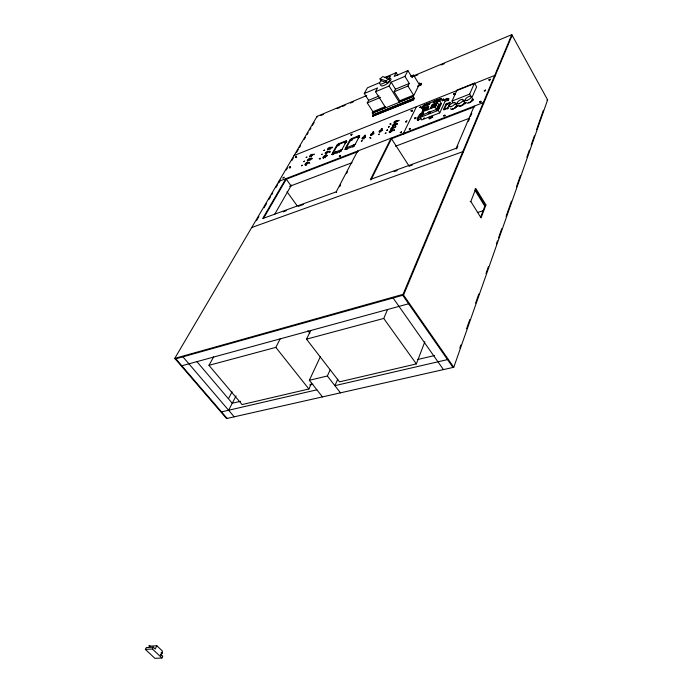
<?xml version="1.0" encoding="UTF-8"?>
<svg xmlns="http://www.w3.org/2000/svg" width="693" height="693" viewBox="0 0 693 693"><rect width="100%" height="100%" fill="white"/><g stroke="black" fill="none" stroke-linecap="round" stroke-linejoin="round"><path stroke-width="1.04" d="M351.264 135.507L351.654 134.927M453.88 94.629L454.998 93.824M423.899 118.165L424.523 118.156M353.776 146.595L354.495 145.937M459.797 348.059L460.871 345.001M466.606 328.673L469.837 319.49M475.58 303.17L478.802 293.988M485.975 273.579L488.487 266.433M496.379 243.988L497.453 240.921M498.536 237.864L501.758 228.681M506.063 216.433L511.443 201.135M516.467 186.841L520.408 175.624M526.871 157.259L529.374 150.112M531.167 145.01L534.398 135.828M536.555 129.704L543.364 110.317M366.744 95.53L317.073 116.381L174.757 358.385L226.542 418.546L453.776 367.273L547.609 99.87L511.78 34.65L411.451 76.767M443.572 109.39L447.635 107.926L450.138 102.269L446.11 103.924L443.572 109.39L443.953 110.022L446.491 104.556L450.095 102.936L449.714 102.304M480.699 217.152L485.187 205.189L485.923 204.955L475.857 188.591L470.824 201.472L470.079 201.715M485.923 204.955L481.063 217.923L470.824 201.472M310.724 330.474L306.514 339.154L339.483 381.852L416.346 363.92L424.852 341.736M423.51 112.612C419.43 111.738 413.279 124.324 421.023 118.451M174.757 358.385L403.04 294.352L511.78 34.65M457.856 146.024L456.6 148.969L456.193 148.302L474.194 106.133M468.399 121.284L469.672 118.304M470.512 116.32L471.786 113.34M306.514 339.154L383.74 318.442L387.465 309.71M469.655 94.109L474.462 83.117L476.619 86.807L471.846 97.826L469.655 94.109L452.044 101.048L453.135 102.876M296.725 156.99L295.668 157.554L296.283 157.415M337.742 379.192L334.884 385.663L447.513 359.598M322.462 396.898L309.347 380.292L327.365 375.987L330.041 370.071M452.044 101.048L457.008 90.09L474.462 83.117M290.636 167.377L289.579 167.94L290.038 167.897M448.258 99.16L448.284 99.099A2.451 0.875 -32.9 0 0 446.846 98.614L442.853 100.199M448.406 100.147A2.451 0.875 -32.9 0 0 448.631 99.783L448.657 99.723A2.451 0.875 -32.9 0 0 448.717 99.567M422.903 111.642L420.105 117.498L421.621 119.932L439.743 112.881L444.975 101.516L443.485 99.056L441.493 99.844M213.695 356.8L208.957 365.324L242.074 404.573L308.887 388.99L311.555 383.22M420.105 117.498L438.227 110.404L441.398 103.56L439.838 100.987L441.017 98.467L442.567 101.039L443.485 99.056M309.347 380.292L320.305 356.8M441.398 103.56L438.712 104.626L438.704 105.171L439.786 104.34L438.782 104.626L436.469 109.442L434.901 106.869L435.273 106.064L435.637 106.653L435.836 104.86L436.2 105.449L433.471 106.531M436.2 105.449L437.153 102.062L439.838 100.987M439.986 98.882L439.241 100.468L433.056 102.928L433.809 101.343M435.654 105.258L431.107 107.051L430.725 107.857L436.01 105.856M436.781 102.859L432.241 104.652L431.86 105.457L436.399 103.655M432.224 106.046L432.597 105.249L437.136 103.448M423.718 114.44L422.141 111.902L422.522 111.097L427.027 109.321L427.408 108.515L422.912 110.291L423.276 110.88M427.598 108.117L427.979 107.32L423.484 109.096L423.466 110.482L423.102 109.892L427.598 108.117L427.962 108.706M430.119 102.807L429.365 104.392L423.258 106.817L424.021 105.232M156.809 645.737L155.215 649.012L153.283 647.175L146.284 647.609L145.391 649.419L154.911 658.35L161.919 657.986L162.794 656.158L160.871 654.348L162.448 651.073L156.809 645.737L149.818 646.171M417.316 120.062L418.65 117.29M420.694 113.73L421.075 114.336L417.758 120.236L417.368 119.62M423.484 109.096L428.17 106.913L428.551 106.116L424.055 107.9L424.038 109.286L423.674 108.697M424.055 107.9L424.437 107.103L421.803 108.151L423.362 110.681M421.803 108.151L423.007 105.639L441.017 98.467M416.476 106.67L403.43 133.385L403.82 134M145.391 649.419L152.391 649.003L153.283 647.175M372.617 116.233L413.349 99.766L414.093 98.25L373.414 114.735L372.617 116.233L413.461 99.948L414.275 98.311L412.933 96.37L413.556 95.114L407.943 86.036L409.268 83.429L404.929 76.377L407.908 70.617L412.214 77.642L413.513 75.078L419.031 84.104L419.637 82.883L420.781 84.745L417.836 85.958M417.888 86.27L420.833 85.057L421.621 83.472L419.542 84.096M410.568 100.684L412.5 99.905L412.941 99.021L412.621 100.087L410.568 100.684L411.01 99.801L412.941 99.021M420.123 84.962L420.426 83.922M420.781 84.745L421.509 83.281M391.476 138.747L370.928 180.015L370.521 179.4L391.086 138.141L409.026 165.991M410.689 100.875L411.122 99.991L413.054 99.212M404.929 76.377L391.138 82.198L389.111 86.027L399.125 101.984L399.757 100.736L413.556 95.114M208.957 365.324L275.84 347.384L280.18 338.825M422.392 113.929L423.596 113.479M399.757 100.736L394.135 91.762L395.486 89.163L409.268 83.429M228.612 410.247L236.088 395.885M291.025 185.802L285.906 178.647L262.656 218.555L336.192 191.866L357.675 151.005L358.073 151.594M339.596 186.763L340.609 184.84M346.587 173.458L347.591 171.543M228.543 398.518L232.051 391.831M373.674 115.61L374.133 114.735L375.97 113.99L375.632 115.047L373.674 115.61L375.511 114.865L375.97 113.99M373.787 115.792L374.255 114.917L376.091 114.172M372.739 116.415L373.596 114.787L414.275 98.311M397.799 75.338L396.162 72.696L394.178 76.447L407.908 70.617M373.414 114.735L372.245 112.916L372.903 111.677L385.265 106.635M389.137 77.174L389.778 75.961L390.246 76.706M345.686 148.986L350 140.982L351.836 140.255L352.529 138.955L358.558 136.582L358.177 136.001L352.148 138.383L351.446 139.683L349.618 140.402L345.296 148.406L347.132 147.696L347.522 148.267L346.812 149.584L346.431 149.004L352.494 146.639L353.196 145.331L355.059 144.603L359.329 136.573L357.484 137.301L357.865 137.881L359.71 137.153M357.484 137.301L358.177 136.001M346.431 149.004L347.132 147.696M445.989 104.097L446.37 104.73M372.245 112.916L385.568 107.502L375.528 91.727L377.59 87.907L364.284 93.52L368.659 100.32L367.255 102.91L372.903 111.677M334.416 153.378L334.026 152.806L333.307 154.115L339.275 151.793L339.986 150.485L341.814 149.766L346.154 141.77L344.343 142.481L344.724 143.061L346.543 142.342M344.343 142.481L345.045 141.19L339.12 143.529L338.409 144.82L336.616 145.53L332.224 153.508L334.026 152.806M333.099 153.196L336.997 146.102L338.799 145.391L339.509 144.092L344.438 142.152M364.284 93.52L367.437 87.803L379.738 82.58M274.809 214.076L291.458 185.057M263.349 218.642L286.711 178.499M256.479 220.695L257.562 218.849M257.831 218.39L258.922 216.528M264.068 207.77L266.58 203.491M268.953 199.454L270.582 196.682M271.665 194.837L272.747 192.992M275.875 187.664L277.633 184.684M278.612 183.013L280.344 180.067M286.27 169.976L287.361 168.113M291.736 160.663L293.373 157.874M296.621 152.347L298.293 149.497M299.359 147.678L300.485 145.773M304.288 139.293L305.388 137.422M307.034 134.624L308.142 132.735M309.78 129.946L310.871 128.084M312.508 125.303L314.154 122.496M332.302 154.86L332.995 154.305M397.011 124.428L397.444 124.064M364.709 136.157L365.436 135.75L365.098 136.209M329.487 152.139L330.189 151.758L329.946 152.131M320.296 159.061L319.828 159.052M481.089 102.235L481.046 101.784L480.214 102.174M437.924 107.727C437.257 109.087 440.194 106.739 438.383 107.389M309.78 163.176L309.286 163.193M424.211 118.113L423.735 118.494M391.025 124.393L390.488 124.393M370.894 138.262L370.383 138.254M412.318 111.218L412.465 110.785L411.503 111.227M331.8 147.981L332.337 147.635M379.972 78.846L382.831 76.568L388.834 78.604L390.02 80.501L387.136 82.805L381.15 80.717L379.972 78.846L385.949 80.908L387.136 82.805M381.15 80.717L380.44 81.488A6.107 1.958 -34.1 0 0 380.041 84.018A6.107 1.958 -34.1 0 0 384.312 82.848L385.663 82.025M423.085 113.115L421.994 113.6L423.025 112.708M393.936 130.648L394.447 130.665M489.527 80.145L489.544 80.691M454.98 94.265L454.521 94.603M420.27 107.744L421.023 107.294M437.759 100.182C436.495 101.559 439.795 99.809 438.245 99.896M373.258 132.709L373.873 132.424M345.998 141.762L346.864 141.415M340.748 151.429L341.285 151.083M311.659 159.035L312.179 158.775M385.949 80.908L388.834 78.604M484.875 91.078L485.377 90.757M406.479 121.734L406.055 122.349M415.376 118.234L414.89 118.867M429.4 112.656C427.2 114.388 431.54 112.916 430.05 112.353M444.291 116.034L445.252 115.74M340.081 156.263L340.67 155.968M423.137 111.677L422.548 112.249L423.051 112.344M401.108 132.675L401.585 132.441M489.691 80.033L490.341 79.773M410.074 129.201L410.551 128.976M415.54 118.139L416.138 118.131M384.632 77.616L396.162 72.696M386.971 77.157L389.778 75.961M410.577 76.308L413.513 75.078M375.528 91.727L389.111 86.027M320.634 115.566L323.31 114.449M337.153 108.645L340.142 107.389M342.134 106.557L345.123 105.301M350.381 103.092L353.378 101.836M414.856 76.065L417.844 74.809M441.242 65.003L444.239 63.747M511.46 35.56L512.127 35.282L403.543 295.062L175.26 358.974M368.659 100.32L379.106 95.972M367.255 102.91L380.578 97.384M394.135 91.762L407.943 86.036M419.655 84.277L421.621 83.472M399.125 101.984L412.933 96.37M294.049 155.535L494.698 75.45L495.071 76.1M443.91 100.546L448.925 98.562M424.419 108.48L428.906 106.705M436.218 104.054L431.67 105.856L431.297 106.653L435.836 104.86M423.847 109.685L428.343 107.909M432.034 106.445L436.573 104.652M422.141 111.902L434.901 106.869M421.067 115.48L439.171 108.377M455.214 104.331L458.151 103.179M463.037 101.265L465.973 100.121M324.307 156.401L326.316 155.613M333.368 152.858L342.429 149.324M346.457 147.756L355.518 144.213M444.135 109.633L448.163 108.065M286.287 179.201L357.787 151.706M390.765 139.024L474.722 106.731M289.561 186.356L352.061 162.69M395.504 146.24L469.36 118.269M546.95 100.113L547.609 99.87M370.521 179.4L456.193 148.302M283.22 211.815L286.235 210.715M298.328 206.332L303.361 204.513M394.109 171.621L397.141 170.521M409.234 166.138L412.257 165.038M251.715 227.529L462.785 151.68L463.193 152.347M477.494 212.534L483.619 210.585M181.835 365.765L408.627 303.759M240.627 401.282L232.25 403.257L197.037 361.781M309.745 384.97L312.889 384.234M417.758 359.494L434.511 355.544M221.517 411.893L316.874 389.821M161.079 655.786L161.434 655.413L160.395 654.842M161.841 653.265C164.328 653.577 159.84 651.437 161.642 653.17M149.281 646.318C151.906 647.175 148.042 644.395 149.099 646.197M152.391 649.003L161.919 657.986M175.849 358.809L227.131 418.407M182.926 356.826L234.225 416.814M275.84 347.384L308.887 388.99M327.365 375.987L340.454 392.836M307.909 330.726L309.849 333.246M287.041 191.762L297.115 205.752M279.262 181.912L278.863 181.358L483.324 102.616L483.705 103.274M383.74 318.442L416.346 363.92M393.096 297.981L443.442 369.603M403.04 294.352L453.776 367.273M402.728 295.287L452.979 367.446M336.192 191.866L336.607 192.463M335.914 151.412L337.119 153.179M317.073 116.381L317.437 116.909M336.616 145.53L336.997 146.102M339.275 151.793L339.665 152.365M339.12 143.529L339.509 144.092M338.409 144.82L338.799 145.391M352.494 146.639L352.884 147.228M351.446 139.683L351.836 140.255M353.196 145.331L353.586 145.911M349.618 140.402L350 140.982M352.148 138.383L352.529 138.955M373.596 114.787L372.539 113.158L413.227 96.622L419.811 83.377L420.833 85.057M391.138 82.198L395.486 89.163M386.036 77.555L386.503 78.3M417.784 119.785L418.165 120.4M419.897 114.362L420.279 114.977M422.522 111.097L422.886 111.686M475.121 188.843L485.187 205.189M474.878 190.081L484.961 206.453M427.027 109.321L427.39 109.91M432.241 104.652L432.597 105.249M431.107 107.051L431.47 107.649M438.227 110.404L439.743 112.881M437.153 102.062L438.712 104.626M446.942 108.403L447.323 109.035M446.794 103.456L447.176 104.08M447.756 107.753L448.137 108.385M448.631 99.783L448.284 99.099A2.451 0.875 -32.9 0 1 445.66 101.195M446.846 98.614L447.219 99.238A2.451 0.875 -32.9 0 1 448.726 99.29M455.968 106.35A2.555 0.927 -32.8 0 1 455.751 106.722M455.405 107.129A2.555 0.927 -32.8 0 1 454.954 107.545M453.274 108.541A2.555 0.927 -32.8 0 1 452.286 108.792M450.796 108.55A3.578 1.299 -32.8 0 0 454.513 108.325A3.578 1.299 -32.8 0 0 456.358 104.998A3.067 1.117 -32.8 0 1 456.107 107.181A3.067 1.117 -32.8 0 1 452.208 108.827M463.634 103.647A2.573 0.936 -32.6 0 1 463.288 104.063M462.292 104.868A2.573 0.936 -32.6 0 1 461.14 105.483M460.602 105.665A2.573 0.936 -32.6 0 1 459.78 105.7M464.223 101.932A3.595 1.317 -32.6 0 1 463.912 104.037A3.595 1.317 -32.6 0 1 459.927 106.324A3.595 1.317 -32.6 0 1 458.861 104.998M471.924 100.13A2.59 0.944 -32.4 0 1 471.708 100.511M471.361 100.918A2.59 0.944 -32.4 0 1 470.365 101.732M469.204 102.347A2.59 0.944 -32.4 0 1 468.659 102.529M472.288 98.787A3.621 1.325 -32.4 0 1 470.469 102.114A3.621 1.325 -32.4 0 1 466.649 102.382M472.262 98.891A3.11 1.135 -32.4 0 1 472.487 100.502A3.11 1.135 -32.4 0 1 468.996 102.659M464.041 102.027A3.084 1.126 -32.6 0 1 464.007 104.106A3.084 1.126 -32.6 0 1 459.927 105.7M448.059 100.537A2.451 0.875 -32.9 0 1 447.851 100.736M429.391 118.763A2.01 0.728 -33.3 0 1 431.574 117.048A2.01 0.728 -33.3 0 1 432.675 117.533M472.089 99.619A3.11 1.135 -32.4 0 1 473.432 100.061M465.427 103.344A3.084 1.126 -32.6 0 1 465.246 103.768M465.254 102.763A3.084 1.126 -32.6 0 1 465.436 102.997M456.263 105.786A3.067 1.117 -32.7 0 1 457.553 106.237M389.778 78.404A6.098 1.966 -34.1 0 1 387.508 83.455A6.098 1.966 -34.1 0 1 380.726 84.996M385.074 77.789A6.107 1.958 -34.1 0 1 388.981 79.123M389.535 132.727A1.94 0.693 -34.1 0 1 390.748 131.263A1.94 0.693 -34.1 0 1 392.61 130.596M327.832 150A1.828 0.624 -35.3 0 1 329.738 148.051A1.828 0.624 -35.3 0 1 330.561 148.735M330.284 149.038A1.828 0.624 -35.3 0 1 329.937 149.341M307.718 161.183A1.81 0.615 -35.7 0 1 309.355 159.277A1.81 0.615 -35.7 0 1 310.49 159.693M310.247 159.996A1.81 0.615 -35.7 0 1 309.936 160.3M394.369 122.964A1.923 0.676 -34 0 1 395.816 121.621A1.923 0.676 -34 0 1 397.392 121.188M392.723 126.481A1.932 0.684 -34 0 1 394.612 124.549A1.932 0.684 -34 0 1 395.868 124.965M395.331 125.589A1.932 0.684 -34 0 1 394.958 125.901M391.987 129.782A1.932 0.684 -34.1 0 1 391.259 129.158A1.932 0.684 -34.1 0 1 393.286 127.581A1.932 0.684 -34.1 0 1 394.378 127.919M362.361 138.99A1.888 0.658 -34.7 0 1 364.301 137.188A1.888 0.658 -34.7 0 1 365.445 137.569M364.223 138.765A1.888 0.658 -34.7 0 1 363.808 139.016M326.602 154.097A1.828 0.632 -35.4 0 1 326.238 154.236M325.563 154.158A1.828 0.632 -35.4 0 1 326.351 152.867A1.828 0.632 -35.4 0 1 328.196 151.932M306.618 165.099A1.81 0.624 -35.8 0 1 306.237 165.28M305.327 165.229A1.81 0.624 -35.8 0 1 306.263 163.886L306.652 163.609A1.81 0.624 -35.8 0 1 308.038 163.063M370.876 135.533A1.897 0.667 -34.5 0 1 372.28 134.061A1.897 0.667 -34.5 0 1 373.96 133.602M325.511 157.467A1.836 0.641 -35.5 0 1 325.138 157.761M323.267 158.325A1.836 0.641 -35.5 0 1 324.194 156.878A1.836 0.641 -35.5 0 1 326.108 156.081M379.495 131.982A1.906 0.676 -34.3 0 1 381.358 130.423A1.906 0.676 -34.3 0 1 382.64 130.535M311.642 156.679A1.802 0.615 -35.7 0 1 311.244 156.913M310.014 156.99A1.802 0.615 -35.7 0 1 310.646 155.942L311.001 155.648A1.802 0.615 -35.7 0 1 312.924 154.929M485.576 90.09L484.234 90.87L485.576 90.09M397.41 123.441L396.621 123.978L397.41 123.441M302.183 165.237L301.464 165.757L302.183 165.237M362.17 140.722L361.374 141.225L362.17 140.722M296.387 156.28L295.322 157.051L296.387 156.28M340.497 155.466L339.353 156.272L340.497 155.466M284.087 177.261L282.969 177.997L284.087 177.261M290.298 166.666L289.224 167.437L290.298 166.666M365.081 135.204L364.31 135.733L365.081 135.204M311.859 158.264L311.131 158.775L311.859 158.264M329.825 151.221L329.08 151.732L329.825 151.221M313.453 154.591L314.172 154.141L313.453 154.591M440.142 104.929L438.877 105.717L440.142 104.929M480.881 101.247L479.513 101.984L480.881 101.247M436.798 99.948L435.542 100.745L436.798 99.948M437.162 100.546L435.871 101.273L437.162 100.546M352.027 134.173L350.866 134.875L352.027 134.173M439.223 105.544L437.933 106.263L439.223 105.544M439.587 106.133L438.314 106.921L439.587 106.133M394.256 129.773L393.433 130.249L394.256 129.773M389.215 126.68L388.418 127.191L389.215 126.68M406.895 120.963L405.674 121.743L406.895 120.963M435.256 100.572L433.991 101.351L435.256 100.572M435.62 101.161L434.355 101.949L435.62 101.161M320.019 158.299L319.256 158.758L320.019 158.299M437.612 109.676L436.521 110.274L437.612 109.676M401.524 131.913L400.285 132.692L401.524 131.913M338.253 144.127L337.205 144.811L338.253 144.127M338.634 144.698L337.569 145.331L338.634 144.698M398.96 120.339L398.163 120.842L398.96 120.339M306.886 157.06L306.159 157.554L306.886 157.06M387.604 129.834L386.807 130.336L387.604 129.834M490.176 79.245L488.834 79.955L490.176 79.245M438.669 106.757L437.387 107.528L438.669 106.757M454.807 93.321L453.525 94.075L454.807 93.321M444.889 115.177L443.563 115.861L444.889 115.177M438.348 99.359L437.075 100.113L438.348 99.359M429.851 111.521L428.144 112.526L429.851 111.521M428.491 103.283L427.217 103.959L428.491 103.283M428.854 103.872L427.59 104.617L428.854 103.872M421.734 115.982L422.765 115.445L421.734 115.982M353.413 145.928L354.469 145.348L353.413 145.928M420.937 106.791L419.707 107.528L420.937 106.791M415.757 117.515L414.509 118.252L415.757 117.515M409.216 129.054L410.438 128.413L409.216 129.054M426.966 103.898L425.701 104.634L426.966 103.898M427.33 104.478L426.048 105.145L427.33 104.478M395.824 126.637L395.045 127.14L395.824 126.637M410.949 110.845L412.136 110.222L410.949 110.845M308.792 162.777L309.511 162.37L308.835 162.708M390.774 123.588L390.012 124.09L390.774 123.588M304.548 161.157L303.837 161.651L304.548 161.157M382.086 128.543L381.289 129.019L382.086 128.543M372.765 132.268L373.492 131.835L372.765 132.268M369.871 137.812L370.642 137.405L369.871 137.812M359.65 135.715L358.576 136.348L359.65 135.715M350.606 140.081L351.646 139.536L350.606 140.081M351.264 139.024L350.199 139.657L351.264 139.024M346.041 148.709L344.967 149.35L346.041 148.709M345.452 141.389L346.439 140.8L345.452 141.389M340.194 151.065L341.233 150.52L340.194 151.065M332.943 153.82L331.878 154.444L332.943 153.82M332.094 147.15L331.341 147.6L332.094 147.15M327.52 155.405L326.767 155.856L327.52 155.405M324.61 150.104L323.856 150.546L324.61 150.104M321.595 154.539L322.288 154.123L321.639 154.47M379.227 134.113L378.456 134.607L379.227 134.113M385.239 133.359L386.018 132.969L385.239 133.359M424.575 105.631L425.797 105.033L424.575 105.631M425.433 104.53L424.168 105.223L425.433 104.53M310.611 155.093L310.265 155.388A1.802 0.615 -35.7 0 0 309.71 156.566L309.892 156.635A1.802 0.615 -35.7 0 0 311.876 155.656A1.802 0.615 -35.7 0 0 312.491 154.348A1.802 0.615 -35.7 0 0 310.611 155.093M306.263 163.046L305.873 163.323A1.81 0.624 -35.8 0 0 305.033 164.795L305.232 164.856A1.81 0.624 -35.8 0 0 307.129 163.929A1.81 0.624 -35.8 0 0 307.891 162.595A1.81 0.624 -35.8 0 0 306.263 163.046M450.97 106.653A3.578 1.299 -32.8 0 0 455.353 102.833A3.578 1.299 -32.8 0 0 450.493 104.322A3.578 1.299 -32.8 0 0 450.97 106.653M458.844 103.578A3.604 1.308 -32.6 0 0 463.236 99.74A3.604 1.308 -32.6 0 0 458.324 101.247A3.604 1.308 -32.6 0 0 458.844 103.578M466.909 100.433A3.63 1.317 -32.5 0 0 471.318 96.578A3.63 1.317 -32.5 0 0 466.346 98.103A3.63 1.317 -32.5 0 0 466.909 100.433M430.102 118.624A2.01 0.728 -33.3 0 0 432.337 116.441A2.01 0.728 -33.3 0 0 429.504 117.515A2.01 0.728 -33.3 0 0 430.102 118.624M389.994 132.363A1.94 0.693 -34.1 0 0 392.455 130.267A1.94 0.693 -34.1 0 0 389.96 130.968A1.94 0.693 -34.1 0 0 389.994 132.363M328.378 149.471A1.828 0.624 -35.3 0 0 330.483 147.444A1.828 0.624 -35.3 0 0 328.023 148.397A1.828 0.624 -35.3 0 0 328.378 149.471M308.038 160.655A1.81 0.615 -35.8 0 0 310.299 158.654A1.81 0.615 -35.8 0 0 308.021 159.381A1.81 0.615 -35.8 0 0 308.038 160.655M395.01 122.808A1.923 0.676 -34 0 0 397.15 120.712A1.923 0.676 -34 0 0 394.464 121.76A1.923 0.676 -34 0 0 395.01 122.808M393.321 125.987A1.932 0.684 -34 0 0 395.608 123.882A1.932 0.684 -34 0 0 393 124.783A1.932 0.684 -34 0 0 393.321 125.987M391.606 129.184A1.932 0.684 -34.1 0 0 394.031 127.088A1.932 0.684 -34.1 0 0 391.519 127.833A1.932 0.684 -34.1 0 0 391.606 129.184M323.579 157.805A1.836 0.641 -35.5 0 0 325.918 155.786A1.836 0.641 -35.5 0 0 323.614 156.471A1.836 0.641 -35.5 0 0 323.579 157.805M380.102 131.843A1.914 0.676 -34.3 0 0 382.233 129.747A1.914 0.676 -34.3 0 0 379.582 130.786A1.914 0.676 -34.3 0 0 380.102 131.843M363.019 138.617A1.888 0.658 -34.7 0 0 365.142 136.538A1.888 0.658 -34.7 0 0 362.543 137.552A1.888 0.658 -34.7 0 0 363.019 138.617M371.439 135.239A1.897 0.667 -34.5 0 0 373.674 133.151A1.897 0.667 -34.5 0 0 371.119 134.07A1.897 0.667 -34.5 0 0 371.439 135.239M326.221 153.534A1.836 0.632 -35.4 0 0 328.179 151.49A1.836 0.632 -35.4 0 0 325.632 152.607A1.836 0.632 -35.4 0 0 326.221 153.534"/></g></svg>
